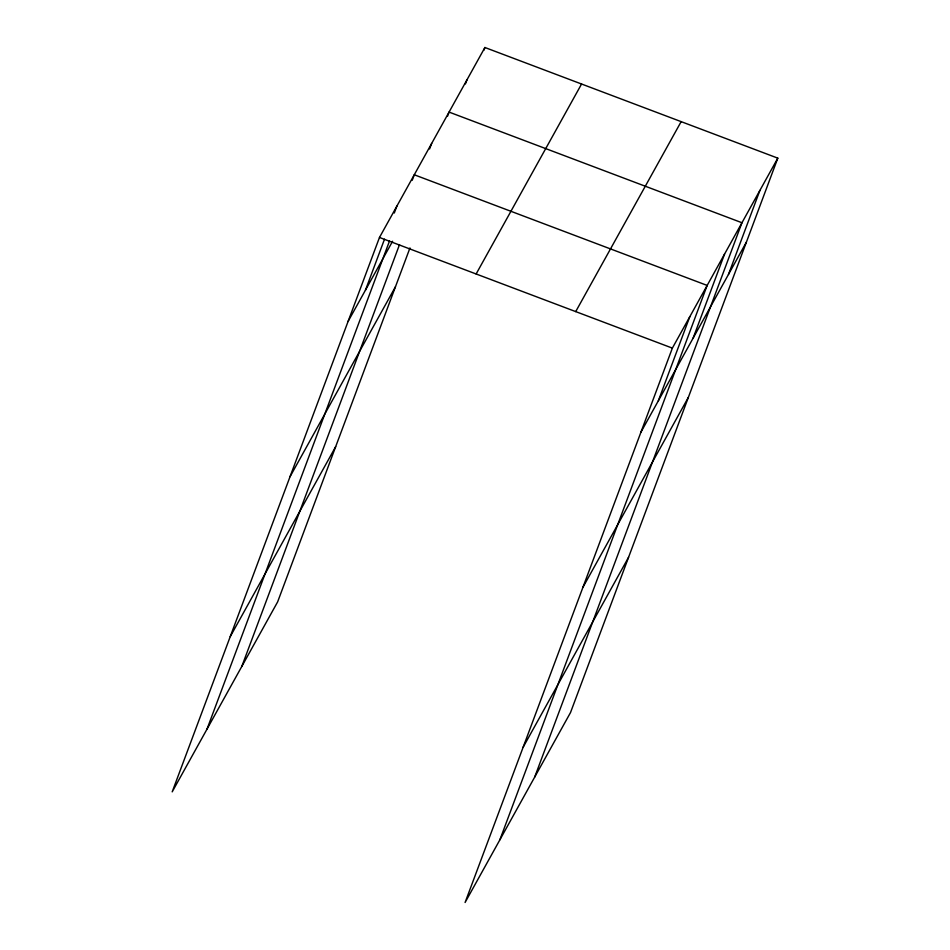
<?xml version="1.0" encoding="UTF-8"?>
<svg xmlns="http://www.w3.org/2000/svg" width="950" height="950" viewBox="0 0 950 950"><rect width="100%" height="100%" fill="white"/><g stroke="black" fill="none" stroke-linecap="round" stroke-linejoin="round"><path stroke-width="1.43" d="M777.801 158.151L672.363 348.116L465.084 902.5L570.523 712.536L777.801 158.151L484.916 47.5L379.478 237.464L172.199 791.849L277.637 601.884L409.973 247.938M365.453 290.154L384.512 239.186M394.298 213.002L396.874 206.114M206.993 729.161L389.548 240.896M412.205 180.286L414.271 174.776L707.156 285.428L499.878 839.812M429.602 148.936L431.668 143.426M241.787 666.472L399.511 244.625M447.521 116.221L449.065 112.088L741.95 222.739L534.672 777.124M465.441 83.921L466.984 79.788M483.883 50.255L484.916 47.5M658.338 400.805L689.759 316.777M693.132 338.117L724.553 254.089M728.46 274.479L759.881 190.451M348.056 321.492L392.599 241.252M290.023 476.71L395.461 286.746M230.232 636.631L335.671 446.666M476.128 273.98L581.566 84.016M575.712 311.6L681.15 121.636M640.941 432.143L746.379 242.179M582.908 587.361L688.346 397.397M523.117 747.282L628.556 557.317M379.478 237.464L672.363 348.116"/></g></svg>
